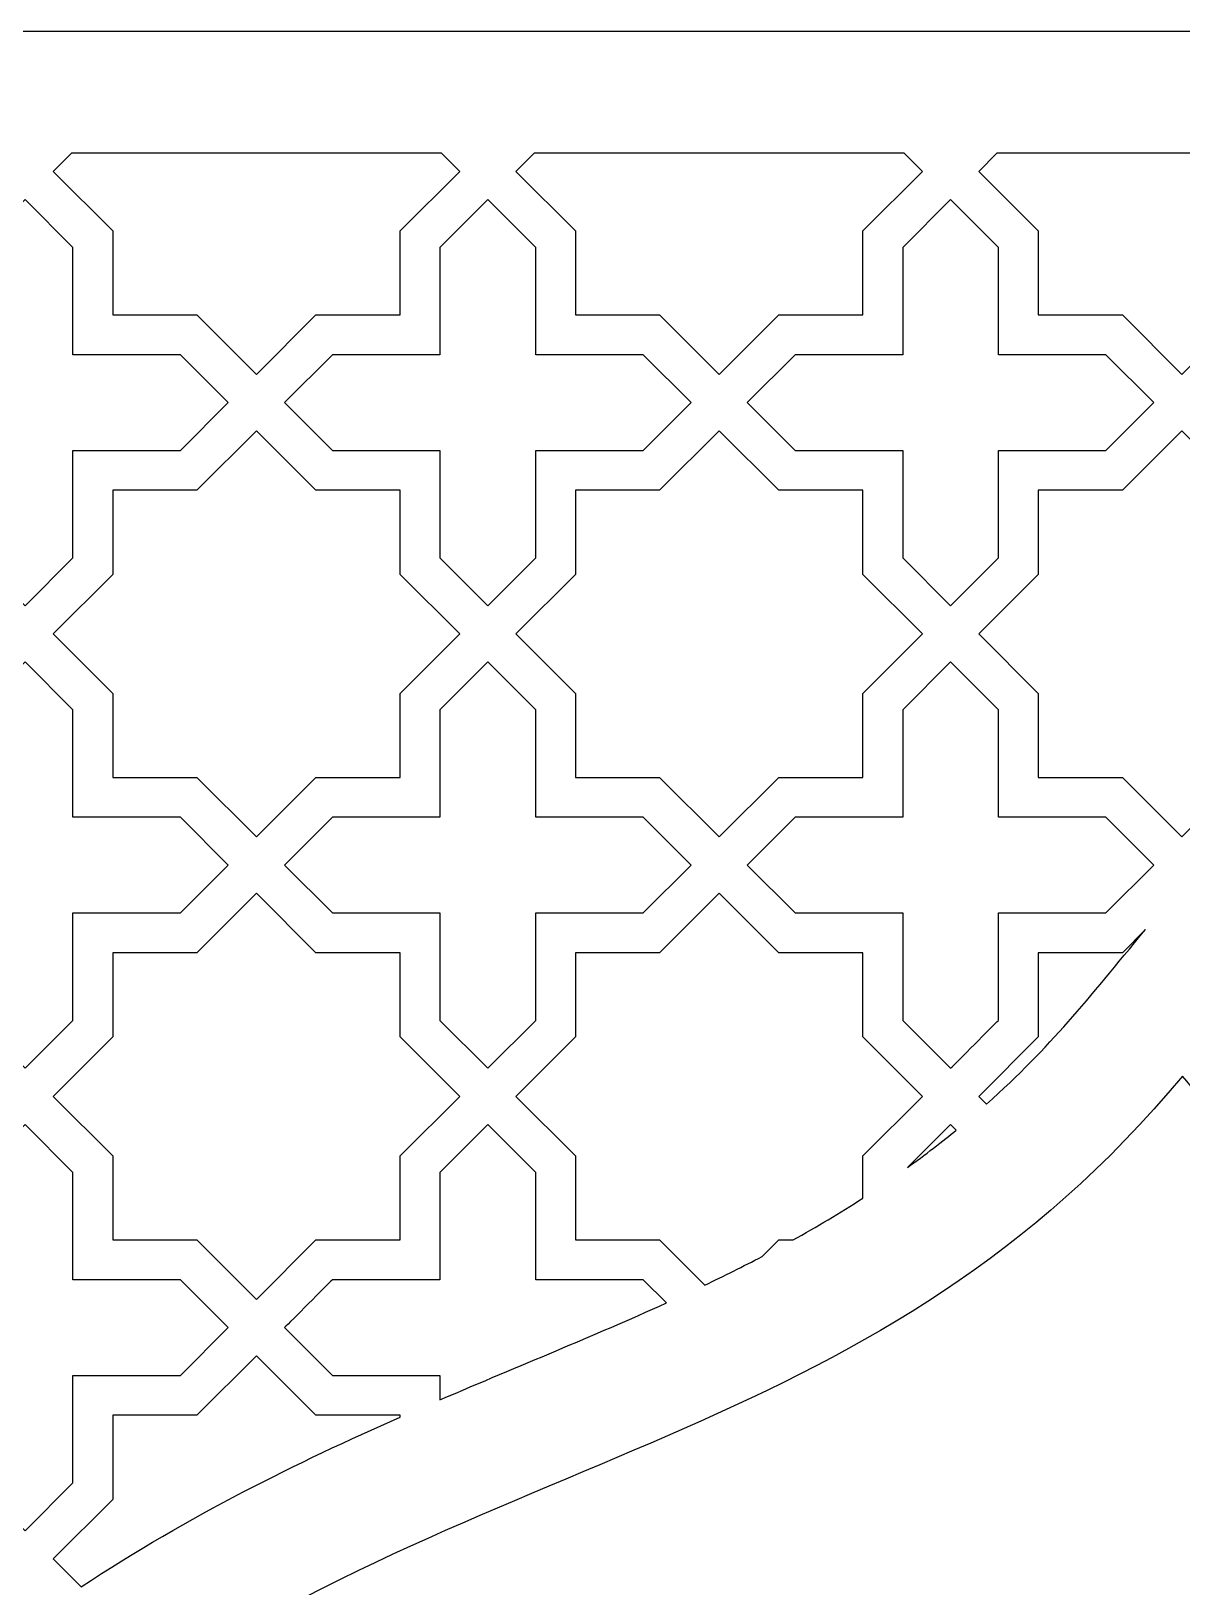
# Model space of a CAD drawing. Header units: millimetres. Extents: x -71 to 72, y -100 to 100.
# Drawn here: x -37 to 0.1, y 49.9 to 100.2 of the extents above; entities that cross this region are included whole.
import ezdxf

# ---------------------------------------------------------------- set-up
doc = ezdxf.new("R2010")
doc.units = ezdxf.units.MM
doc.header["$MEASUREMENT"] = 0
doc.layers.add('layer 1', color=7, linetype='Continuous')

msp = doc.modelspace()

# ---------------------------------------------------------------- linework, layer by layer
at = {"layer": 'layer 1', "color": 250}
for points, knots in [([(-71.2611, 100.1639), (-71.2611, 78.5156), (-71.2611, -66.9127), (-71.2611, -99.8361), (-71.2611, -99.8361), (-68.6245, -99.8361), (-50.7759, -99.8361), (-47.8685, -99.8361), (-47.8685, -99.8361), (-47.8685, 31.6089), (-48.193, 22.2317), (-47.2222, 26.9088), (-47.2222, 26.9088), (-47.2222, 26.9088), (-47.2222, 26.9088), (-47.2222, 26.9088), (-47.2222, 26.9088), (-46.9427, 28.2565), (-46.5496, 29.6513), (-46.1272, 30.8476), (-46.1272, 30.8476), (-46.1272, 30.8476), (-46.1273, 30.8476), (-46.1273, 30.8476), (-46.1273, 30.8476), (-44.639, 35.0647), (-42.3105, 38.7664), (-39.261, 41.8388), (-39.261, 41.8388), (-39.261, 41.8388), (-39.2611, 41.8388), (-39.2611, 41.8388), (-39.2611, 41.8388), (-37.6379, 43.4739), (-35.7635, 44.9189), (-33.8681, 46.2128), (-33.8681, 46.2128), (-33.8681, 46.2128), (-33.8681, 46.2128), (-33.8681, 46.2128), (-33.8681, 46.2128), (-21.5949, 54.5959), (-9.592, 54.6717), (0.1676, 66.4337), (0.1676, 66.4337), (1.6574, 64.6384), (3.2001, 63.1225), (4.7854, 61.801), (4.7854, 61.801), (4.7854, 61.801), (4.7854, 61.801), (4.7854, 61.801), (4.7854, 61.801), (9.9113, 57.5289), (15.3444, 55.4221), (21.4634, 52.8345), (21.4634, 52.8345), (21.4634, 52.8345), (21.4634, 52.8345), (21.4634, 52.8345), (21.4634, 52.8345), (26.3155, 50.7831), (30.1837, 48.9582), (34.2029, 46.2128), (34.2029, 46.2128), (34.2029, 46.2128), (34.2029, 46.2128), (34.2029, 46.2128), (34.2029, 46.2128), (34.7776, 45.8202), (35.3529, 45.4149), (35.9287, 44.9834), (35.9287, 44.9834), (35.9287, 44.9834), (35.9287, 44.9838), (35.9287, 44.9838), (35.9287, 44.9838), (37.4174, 43.8686), (38.717, 42.7242), (39.5961, 41.8388), (39.5961, 41.8388), (39.5961, 41.8388), (39.5958, 41.8388), (39.5958, 41.8388), (39.5958, 41.8388), (43.6492, 37.755), (46.3783, 32.5921), (47.5573, 26.9088), (47.5573, 26.9088), (47.5573, 26.9088), (47.5569, 26.9088), (47.5569, 26.9088), (47.5569, 26.9088), (48.4293, 22.7055), (48.2032, 32.2608), (48.2032, -99.8361), (48.2032, -99.8361), (61.7541, -99.8361), (57.9819, -99.8361), (71.5959, -99.8361), (71.5959, -99.8361), (71.5959, -92.9121), (71.5959, 92.2475), (71.5959, 100.1639), (71.5959, 100.1639), (65.1941, 100.1639), (-65.1562, 100.1639), (-71.2611, 100.1639)], [0, 0, 0, 0, 0.0357143, 0.0357143, 0.0357143, 0.0357143, 0.0714286, 0.0714286, 0.0714286, 0.0714286, 0.1071429, 0.1071429, 0.1071429, 0.1071429, 0.1428571, 0.1428571, 0.1428571, 0.1428571, 0.1785714, 0.1785714, 0.1785714, 0.1785714, 0.2142857, 0.2142857, 0.2142857, 0.2142857, 0.25, 0.25, 0.25, 0.25, 0.2857143, 0.2857143, 0.2857143, 0.2857143, 0.3214286, 0.3214286, 0.3214286, 0.3214286, 0.3571429, 0.3571429, 0.3571429, 0.3571429, 0.3928571, 0.3928571, 0.3928571, 0.3928571, 0.4285714, 0.4285714, 0.4285714, 0.4285714, 0.4642857, 0.4642857, 0.4642857, 0.4642857, 0.5, 0.5, 0.5, 0.5, 0.5357143, 0.5357143, 0.5357143, 0.5357143, 0.5714286, 0.5714286, 0.5714286, 0.5714286, 0.6071429, 0.6071429, 0.6071429, 0.6071429, 0.6428571, 0.6428571, 0.6428571, 0.6428571, 0.6785714, 0.6785714, 0.6785714, 0.6785714, 0.7142857, 0.7142857, 0.7142857, 0.7142857, 0.75, 0.75, 0.75, 0.75, 0.7857143, 0.7857143, 0.7857143, 0.7857143, 0.8214286, 0.8214286, 0.8214286, 0.8214286, 0.8571429, 0.8571429, 0.8571429, 0.8571429, 0.8928571, 0.8928571, 0.8928571, 0.8928571, 0.9285714, 0.9285714, 0.9285714, 0.9285714, 1, 1, 1, 1]), ([(-23.7433, 96.2261), (-23.7433, 96.2261), (-23.1531, 95.636), (-23.1531, 95.636), (-23.1531, 95.636), (-23.1531, 95.636), (-25.074, 93.7151), (-25.074, 93.7151), (-25.074, 93.7151), (-25.074, 93.7151), (-25.074, 91.0022), (-25.074, 91.0022), (-25.074, 91.0022), (-25.074, 91.0022), (-27.7915, 91.0022), (-27.7915, 91.0022), (-27.7915, 91.0022), (-27.7915, 91.0022), (-29.712, 89.0813), (-29.712, 89.0813), (-29.712, 89.0813), (-29.712, 89.0813), (-31.6329, 91.0022), (-31.6329, 91.0022), (-31.6329, 91.0022), (-31.6329, 91.0022), (-34.3461, 91.0022), (-34.3461, 91.0022), (-34.3461, 91.0022), (-34.3461, 91.0022), (-34.3461, 93.7151), (-34.3461, 93.7151), (-34.3461, 93.7151), (-34.3461, 93.7151), (-36.2666, 95.636), (-36.2666, 95.636), (-36.2666, 95.636), (-36.2666, 95.636), (-35.6768, 96.2261), (-35.6768, 96.2261), (-35.6768, 96.2261), (-35.6768, 96.2261), (-23.7433, 96.2261), (-23.7433, 96.2261)], [0, 0, 0, 0, 0.0833333, 0.0833333, 0.0833333, 0.0833333, 0.1666667, 0.1666667, 0.1666667, 0.1666667, 0.25, 0.25, 0.25, 0.25, 0.3333333, 0.3333333, 0.3333333, 0.3333333, 0.4166667, 0.4166667, 0.4166667, 0.4166667, 0.5, 0.5, 0.5, 0.5, 0.5833333, 0.5833333, 0.5833333, 0.5833333, 0.6666667, 0.6666667, 0.6666667, 0.6666667, 0.75, 0.75, 0.75, 0.75, 0.8333333, 0.8333333, 0.8333333, 0.8333333, 1, 1, 1, 1]), ([(-8.8138, 96.2261), (-8.8138, 96.2261), (-8.2236, 95.636), (-8.2236, 95.636), (-8.2236, 95.636), (-8.2236, 95.636), (-10.1441, 93.7151), (-10.1441, 93.7151), (-10.1441, 93.7151), (-10.1441, 93.7151), (-10.1441, 91.0022), (-10.1441, 91.0022), (-10.1441, 91.0022), (-10.1441, 91.0022), (-12.8616, 91.0022), (-12.8616, 91.0022), (-12.8616, 91.0022), (-12.8616, 91.0022), (-14.7824, 89.0813), (-14.7824, 89.0813), (-14.7824, 89.0813), (-14.7824, 89.0813), (-16.7033, 91.0022), (-16.7033, 91.0022), (-16.7033, 91.0022), (-16.7033, 91.0022), (-19.4162, 91.0022), (-19.4162, 91.0022), (-19.4162, 91.0022), (-19.4162, 91.0022), (-19.4162, 93.7151), (-19.4162, 93.7151), (-19.4162, 93.7151), (-19.4162, 93.7151), (-21.337, 95.636), (-21.337, 95.636), (-21.337, 95.636), (-21.337, 95.636), (-20.7468, 96.2261), (-20.7468, 96.2261), (-20.7468, 96.2261), (-20.7468, 96.2261), (-8.8138, 96.2261), (-8.8138, 96.2261)], [0, 0, 0, 0, 0.0833333, 0.0833333, 0.0833333, 0.0833333, 0.1666667, 0.1666667, 0.1666667, 0.1666667, 0.25, 0.25, 0.25, 0.25, 0.3333333, 0.3333333, 0.3333333, 0.3333333, 0.4166667, 0.4166667, 0.4166667, 0.4166667, 0.5, 0.5, 0.5, 0.5, 0.5833333, 0.5833333, 0.5833333, 0.5833333, 0.6666667, 0.6666667, 0.6666667, 0.6666667, 0.75, 0.75, 0.75, 0.75, 0.8333333, 0.8333333, 0.8333333, 0.8333333, 1, 1, 1, 1]), ([(6.1161, 96.2261), (6.1161, 96.2261), (6.706, 95.636), (6.706, 95.636), (6.706, 95.636), (6.706, 95.636), (4.7854, 93.7151), (4.7854, 93.7151), (4.7854, 93.7151), (4.7854, 93.7151), (4.7854, 91.0022), (4.7854, 91.0022), (4.7854, 91.0022), (4.7854, 91.0022), (2.068, 91.0022), (2.068, 91.0022), (2.068, 91.0022), (2.068, 91.0022), (0.1475, 89.0813), (0.1475, 89.0813), (0.1475, 89.0813), (0.1475, 89.0813), (-1.7734, 91.0022), (-1.7734, 91.0022), (-1.7734, 91.0022), (-1.7734, 91.0022), (-4.4866, 91.0022), (-4.4866, 91.0022), (-4.4866, 91.0022), (-4.4866, 91.0022), (-4.4866, 93.7151), (-4.4866, 93.7151), (-4.4866, 93.7151), (-4.4866, 93.7151), (-6.4071, 95.636), (-6.4071, 95.636), (-6.4071, 95.636), (-6.4071, 95.636), (-5.8173, 96.2261), (-5.8173, 96.2261), (-5.8173, 96.2261), (-5.8173, 96.2261), (6.1161, 96.2261), (6.1161, 96.2261)], [0, 0, 0, 0, 0.0833333, 0.0833333, 0.0833333, 0.0833333, 0.1666667, 0.1666667, 0.1666667, 0.1666667, 0.25, 0.25, 0.25, 0.25, 0.3333333, 0.3333333, 0.3333333, 0.3333333, 0.4166667, 0.4166667, 0.4166667, 0.4166667, 0.5, 0.5, 0.5, 0.5, 0.5833333, 0.5833333, 0.5833333, 0.5833333, 0.6666667, 0.6666667, 0.6666667, 0.6666667, 0.75, 0.75, 0.75, 0.75, 0.8333333, 0.8333333, 0.8333333, 0.8333333, 1, 1, 1, 1]), ([(-37.1749, 94.729), (-37.1749, 94.729), (-35.6298, 93.1838), (-35.6298, 93.1838), (-35.6298, 93.1838), (-35.6298, 93.1838), (-35.6298, 89.7185), (-35.6298, 89.7185), (-35.6298, 89.7185), (-35.6298, 89.7185), (-32.1645, 89.7185), (-32.1645, 89.7185), (-32.1645, 89.7185), (-32.1645, 89.7185), (-30.6193, 88.1733), (-30.6193, 88.1733), (-30.6193, 88.1733), (-30.6193, 88.1733), (-32.1645, 86.6281), (-32.1645, 86.6281), (-32.1645, 86.6281), (-32.1645, 86.6281), (-35.6298, 86.6281), (-35.6298, 86.6281), (-35.6298, 86.6281), (-35.6298, 86.6281), (-35.6298, 83.1586), (-35.6298, 83.1586), (-35.6298, 83.1586), (-35.6298, 83.1586), (-37.1749, 81.6134), (-37.1749, 81.6134), (-37.1749, 81.6134), (-37.1749, 81.6134), (-38.7201, 83.1586), (-38.7201, 83.1586), (-38.7201, 83.1586), (-38.7201, 83.1586), (-38.7201, 86.6281), (-38.7201, 86.6281), (-38.7201, 86.6281), (-38.7201, 86.6281), (-42.1897, 86.6281), (-42.1897, 86.6281), (-42.1897, 86.6281), (-42.1897, 86.6281), (-43.7349, 88.1733), (-43.7349, 88.1733), (-43.7349, 88.1733), (-43.7349, 88.1733), (-43.7348, 88.1733), (-43.7348, 88.1733), (-43.7348, 88.1733), (-43.7348, 88.1733), (-42.1897, 89.7185), (-42.1897, 89.7185), (-42.1897, 89.7185), (-42.1897, 89.7185), (-38.7201, 89.7185), (-38.7201, 89.7185), (-38.7201, 89.7185), (-38.7201, 89.7185), (-38.7201, 93.1838), (-38.7201, 93.1838), (-38.7201, 93.1838), (-38.7201, 93.1838), (-37.1749, 94.729), (-37.1749, 94.729)], [0, 0, 0, 0, 0.0555556, 0.0555556, 0.0555556, 0.0555556, 0.1111111, 0.1111111, 0.1111111, 0.1111111, 0.1666667, 0.1666667, 0.1666667, 0.1666667, 0.2222222, 0.2222222, 0.2222222, 0.2222222, 0.2777778, 0.2777778, 0.2777778, 0.2777778, 0.3333333, 0.3333333, 0.3333333, 0.3333333, 0.3888889, 0.3888889, 0.3888889, 0.3888889, 0.4444444, 0.4444444, 0.4444444, 0.4444444, 0.5, 0.5, 0.5, 0.5, 0.5555556, 0.5555556, 0.5555556, 0.5555556, 0.6111111, 0.6111111, 0.6111111, 0.6111111, 0.6666667, 0.6666667, 0.6666667, 0.6666667, 0.7222222, 0.7222222, 0.7222222, 0.7222222, 0.7777778, 0.7777778, 0.7777778, 0.7777778, 0.8333333, 0.8333333, 0.8333333, 0.8333333, 0.8888889, 0.8888889, 0.8888889, 0.8888889, 1, 1, 1, 1]), ([(-22.2451, 94.729), (-22.2451, 94.729), (-20.6999, 93.1838), (-20.6999, 93.1838), (-20.6999, 93.1838), (-20.6999, 93.1838), (-20.6999, 89.7185), (-20.6999, 89.7185), (-20.6999, 89.7185), (-20.6999, 89.7185), (-17.2346, 89.7185), (-17.2346, 89.7185), (-17.2346, 89.7185), (-17.2346, 89.7185), (-15.6894, 88.1733), (-15.6894, 88.1733), (-15.6894, 88.1733), (-15.6894, 88.1733), (-15.6894, 88.1733), (-15.6894, 88.1733), (-15.6894, 88.1733), (-15.6894, 88.1733), (-17.2346, 86.6281), (-17.2346, 86.6281), (-17.2346, 86.6281), (-17.2346, 86.6281), (-20.6999, 86.6281), (-20.6999, 86.6281), (-20.6999, 86.6281), (-20.6999, 86.6281), (-20.6999, 83.1586), (-20.6999, 83.1586), (-20.6999, 83.1586), (-20.6999, 83.1586), (-22.2451, 81.6134), (-22.2451, 81.6134), (-22.2451, 81.6134), (-22.2451, 81.6134), (-23.7903, 83.1586), (-23.7903, 83.1586), (-23.7903, 83.1586), (-23.7903, 83.1586), (-23.7903, 86.6281), (-23.7903, 86.6281), (-23.7903, 86.6281), (-23.7903, 86.6281), (-27.2598, 86.6281), (-27.2598, 86.6281), (-27.2598, 86.6281), (-27.2598, 86.6281), (-28.805, 88.1733), (-28.805, 88.1733), (-28.805, 88.1733), (-28.805, 88.1733), (-28.805, 88.1733), (-28.805, 88.1733), (-28.805, 88.1733), (-28.805, 88.1733), (-27.2598, 89.7185), (-27.2598, 89.7185), (-27.2598, 89.7185), (-27.2598, 89.7185), (-23.7903, 89.7185), (-23.7903, 89.7185), (-23.7903, 89.7185), (-23.7903, 89.7185), (-23.7903, 93.1838), (-23.7903, 93.1838), (-23.7903, 93.1838), (-23.7903, 93.1838), (-22.2451, 94.729), (-22.2451, 94.729)], [0, 0, 0, 0, 0.0526316, 0.0526316, 0.0526316, 0.0526316, 0.1052632, 0.1052632, 0.1052632, 0.1052632, 0.1578947, 0.1578947, 0.1578947, 0.1578947, 0.2105263, 0.2105263, 0.2105263, 0.2105263, 0.2631579, 0.2631579, 0.2631579, 0.2631579, 0.3157895, 0.3157895, 0.3157895, 0.3157895, 0.3684211, 0.3684211, 0.3684211, 0.3684211, 0.4210526, 0.4210526, 0.4210526, 0.4210526, 0.4736842, 0.4736842, 0.4736842, 0.4736842, 0.5263158, 0.5263158, 0.5263158, 0.5263158, 0.5789474, 0.5789474, 0.5789474, 0.5789474, 0.6315789, 0.6315789, 0.6315789, 0.6315789, 0.6842105, 0.6842105, 0.6842105, 0.6842105, 0.7368421, 0.7368421, 0.7368421, 0.7368421, 0.7894737, 0.7894737, 0.7894737, 0.7894737, 0.8421053, 0.8421053, 0.8421053, 0.8421053, 0.8947368, 0.8947368, 0.8947368, 0.8947368, 1, 1, 1, 1]), ([(-7.3155, 94.729), (-7.3155, 94.729), (-7.3152, 94.729), (-7.3152, 94.729), (-7.3152, 94.729), (-7.3152, 94.729), (-5.7704, 93.1838), (-5.7704, 93.1838), (-5.7704, 93.1838), (-5.7704, 93.1838), (-5.7704, 89.7185), (-5.7704, 89.7185), (-5.7704, 89.7185), (-5.7704, 89.7185), (-2.305, 89.7185), (-2.305, 89.7185), (-2.305, 89.7185), (-2.305, 89.7185), (-0.7599, 88.1733), (-0.7599, 88.1733), (-0.7599, 88.1733), (-0.7599, 88.1733), (-0.7595, 88.1733), (-0.7595, 88.1733), (-0.7595, 88.1733), (-0.7595, 88.1733), (-2.305, 86.6281), (-2.305, 86.6281), (-2.305, 86.6281), (-2.305, 86.6281), (-5.7704, 86.6281), (-5.7704, 86.6281), (-5.7704, 86.6281), (-5.7704, 86.6281), (-5.7704, 83.1586), (-5.7704, 83.1586), (-5.7704, 83.1586), (-5.7704, 83.1586), (-7.3152, 81.6134), (-7.3152, 81.6134), (-7.3152, 81.6134), (-7.3152, 81.6134), (-7.3155, 81.6134), (-7.3155, 81.6134), (-7.3155, 81.6134), (-7.3155, 81.6134), (-8.8607, 83.1586), (-8.8607, 83.1586), (-8.8607, 83.1586), (-8.8607, 83.1586), (-8.8607, 86.6281), (-8.8607, 86.6281), (-8.8607, 86.6281), (-8.8607, 86.6281), (-12.3303, 86.6281), (-12.3303, 86.6281), (-12.3303, 86.6281), (-12.3303, 86.6281), (-13.8754, 88.1733), (-13.8754, 88.1733), (-13.8754, 88.1733), (-13.8754, 88.1733), (-12.3303, 89.7185), (-12.3303, 89.7185), (-12.3303, 89.7185), (-12.3303, 89.7185), (-8.8607, 89.7185), (-8.8607, 89.7185), (-8.8607, 89.7185), (-8.8607, 89.7185), (-8.8607, 93.1838), (-8.8607, 93.1838), (-8.8607, 93.1838), (-8.8607, 93.1838), (-7.3155, 94.729), (-7.3155, 94.729)], [0, 0, 0, 0, 0.05, 0.05, 0.05, 0.05, 0.1, 0.1, 0.1, 0.1, 0.15, 0.15, 0.15, 0.15, 0.2, 0.2, 0.2, 0.2, 0.25, 0.25, 0.25, 0.25, 0.3, 0.3, 0.3, 0.3, 0.35, 0.35, 0.35, 0.35, 0.4, 0.4, 0.4, 0.4, 0.45, 0.45, 0.45, 0.45, 0.5, 0.5, 0.5, 0.5, 0.55, 0.55, 0.55, 0.55, 0.6, 0.6, 0.6, 0.6, 0.65, 0.65, 0.65, 0.65, 0.7, 0.7, 0.7, 0.7, 0.75, 0.75, 0.75, 0.75, 0.8, 0.8, 0.8, 0.8, 0.85, 0.85, 0.85, 0.85, 0.9, 0.9, 0.9, 0.9, 1, 1, 1, 1]), ([(-29.712, 74.1518), (-29.712, 74.1518), (-31.6329, 76.0723), (-31.6329, 76.0723), (-31.6329, 76.0723), (-31.6329, 76.0723), (-34.3461, 76.0723), (-34.3461, 76.0723), (-34.3461, 76.0723), (-34.3461, 76.0723), (-34.3461, 78.7855), (-34.3461, 78.7855), (-34.3461, 78.7855), (-34.3461, 78.7855), (-36.2666, 80.706), (-36.2666, 80.706), (-36.2666, 80.706), (-36.2666, 80.706), (-34.3461, 82.6269), (-34.3461, 82.6269), (-34.3461, 82.6269), (-34.3461, 82.6269), (-34.3461, 85.3444), (-34.3461, 85.3444), (-34.3461, 85.3444), (-34.3461, 85.3444), (-31.6329, 85.3444), (-31.6329, 85.3444), (-31.6329, 85.3444), (-31.6329, 85.3444), (-29.712, 87.2649), (-29.712, 87.2649), (-29.712, 87.2649), (-29.712, 87.2649), (-27.7915, 85.3444), (-27.7915, 85.3444), (-27.7915, 85.3444), (-27.7915, 85.3444), (-25.074, 85.3444), (-25.074, 85.3444), (-25.074, 85.3444), (-25.074, 85.3444), (-25.074, 82.6269), (-25.074, 82.6269), (-25.074, 82.6269), (-25.074, 82.6269), (-23.1531, 80.706), (-23.1531, 80.706), (-23.1531, 80.706), (-23.1531, 80.706), (-25.074, 78.7855), (-25.074, 78.7855), (-25.074, 78.7855), (-25.074, 78.7855), (-25.074, 76.0723), (-25.074, 76.0723), (-25.074, 76.0723), (-25.074, 76.0723), (-27.7915, 76.0723), (-27.7915, 76.0723), (-27.7915, 76.0723), (-27.7915, 76.0723), (-29.712, 74.1518), (-29.712, 74.1518)], [0, 0, 0, 0, 0.0588235, 0.0588235, 0.0588235, 0.0588235, 0.1176471, 0.1176471, 0.1176471, 0.1176471, 0.1764706, 0.1764706, 0.1764706, 0.1764706, 0.2352941, 0.2352941, 0.2352941, 0.2352941, 0.2941176, 0.2941176, 0.2941176, 0.2941176, 0.3529412, 0.3529412, 0.3529412, 0.3529412, 0.4117647, 0.4117647, 0.4117647, 0.4117647, 0.4705882, 0.4705882, 0.4705882, 0.4705882, 0.5294118, 0.5294118, 0.5294118, 0.5294118, 0.5882353, 0.5882353, 0.5882353, 0.5882353, 0.6470588, 0.6470588, 0.6470588, 0.6470588, 0.7058824, 0.7058824, 0.7058824, 0.7058824, 0.7647059, 0.7647059, 0.7647059, 0.7647059, 0.8235294, 0.8235294, 0.8235294, 0.8235294, 0.8823529, 0.8823529, 0.8823529, 0.8823529, 1, 1, 1, 1]), ([(-14.7824, 74.1518), (-14.7824, 74.1518), (-16.7033, 76.0723), (-16.7033, 76.0723), (-16.7033, 76.0723), (-16.7033, 76.0723), (-19.4162, 76.0723), (-19.4162, 76.0723), (-19.4162, 76.0723), (-19.4162, 76.0723), (-19.4162, 78.7855), (-19.4162, 78.7855), (-19.4162, 78.7855), (-19.4162, 78.7855), (-21.337, 80.706), (-21.337, 80.706), (-21.337, 80.706), (-21.337, 80.706), (-19.4162, 82.6269), (-19.4162, 82.6269), (-19.4162, 82.6269), (-19.4162, 82.6269), (-19.4162, 85.3444), (-19.4162, 85.3444), (-19.4162, 85.3444), (-19.4162, 85.3444), (-16.7033, 85.3444), (-16.7033, 85.3444), (-16.7033, 85.3444), (-16.7033, 85.3444), (-14.7824, 87.2649), (-14.7824, 87.2649), (-14.7824, 87.2649), (-14.7824, 87.2649), (-12.8616, 85.3444), (-12.8616, 85.3444), (-12.8616, 85.3444), (-12.8616, 85.3444), (-10.1441, 85.3444), (-10.1441, 85.3444), (-10.1441, 85.3444), (-10.1441, 85.3444), (-10.1441, 82.6269), (-10.1441, 82.6269), (-10.1441, 82.6269), (-10.1441, 82.6269), (-8.2236, 80.706), (-8.2236, 80.706), (-8.2236, 80.706), (-8.2236, 80.706), (-10.1441, 78.7855), (-10.1441, 78.7855), (-10.1441, 78.7855), (-10.1441, 78.7855), (-10.1441, 76.0723), (-10.1441, 76.0723), (-10.1441, 76.0723), (-10.1441, 76.0723), (-12.8616, 76.0723), (-12.8616, 76.0723), (-12.8616, 76.0723), (-12.8616, 76.0723), (-14.7824, 74.1518), (-14.7824, 74.1518)], [0, 0, 0, 0, 0.0588235, 0.0588235, 0.0588235, 0.0588235, 0.1176471, 0.1176471, 0.1176471, 0.1176471, 0.1764706, 0.1764706, 0.1764706, 0.1764706, 0.2352941, 0.2352941, 0.2352941, 0.2352941, 0.2941176, 0.2941176, 0.2941176, 0.2941176, 0.3529412, 0.3529412, 0.3529412, 0.3529412, 0.4117647, 0.4117647, 0.4117647, 0.4117647, 0.4705882, 0.4705882, 0.4705882, 0.4705882, 0.5294118, 0.5294118, 0.5294118, 0.5294118, 0.5882353, 0.5882353, 0.5882353, 0.5882353, 0.6470588, 0.6470588, 0.6470588, 0.6470588, 0.7058824, 0.7058824, 0.7058824, 0.7058824, 0.7647059, 0.7647059, 0.7647059, 0.7647059, 0.8235294, 0.8235294, 0.8235294, 0.8235294, 0.8823529, 0.8823529, 0.8823529, 0.8823529, 1, 1, 1, 1]), ([(-1.7734, 76.0723), (-1.7734, 76.0723), (-4.4866, 76.0723), (-4.4866, 76.0723), (-4.4866, 76.0723), (-4.4866, 76.0723), (-4.4866, 78.7855), (-4.4866, 78.7855), (-4.4866, 78.7855), (-4.4866, 78.7855), (-6.4071, 80.706), (-6.4071, 80.706), (-6.4071, 80.706), (-6.4071, 80.706), (-4.4866, 82.6269), (-4.4866, 82.6269), (-4.4866, 82.6269), (-4.4866, 82.6269), (-4.4866, 85.3444), (-4.4866, 85.3444), (-4.4866, 85.3444), (-4.4866, 85.3444), (-1.7734, 85.3444), (-1.7734, 85.3444), (-1.7734, 85.3444), (-1.7734, 85.3444), (0.1475, 87.2649), (0.1475, 87.2649), (0.1475, 87.2649), (0.1475, 87.2649), (2.068, 85.3444), (2.068, 85.3444), (2.068, 85.3444), (2.068, 85.3444), (4.7854, 85.3444), (4.7854, 85.3444), (4.7854, 85.3444), (4.7854, 85.3444), (4.7854, 82.6269), (4.7854, 82.6269), (4.7854, 82.6269), (4.7854, 82.6269), (6.706, 80.706), (6.706, 80.706), (6.706, 80.706), (6.706, 80.706), (4.7854, 78.7855), (4.7854, 78.7855), (4.7854, 78.7855), (4.7854, 78.7855), (4.7854, 76.0723), (4.7854, 76.0723), (4.7854, 76.0723), (4.7854, 76.0723), (2.068, 76.0723), (2.068, 76.0723), (2.068, 76.0723), (2.068, 76.0723), (0.1475, 74.1518), (0.1475, 74.1518), (0.1475, 74.1518), (0.1475, 74.1518), (-1.7734, 76.0723), (-1.7734, 76.0723)], [0, 0, 0, 0, 0.0588235, 0.0588235, 0.0588235, 0.0588235, 0.1176471, 0.1176471, 0.1176471, 0.1176471, 0.1764706, 0.1764706, 0.1764706, 0.1764706, 0.2352941, 0.2352941, 0.2352941, 0.2352941, 0.2941176, 0.2941176, 0.2941176, 0.2941176, 0.3529412, 0.3529412, 0.3529412, 0.3529412, 0.4117647, 0.4117647, 0.4117647, 0.4117647, 0.4705882, 0.4705882, 0.4705882, 0.4705882, 0.5294118, 0.5294118, 0.5294118, 0.5294118, 0.5882353, 0.5882353, 0.5882353, 0.5882353, 0.6470588, 0.6470588, 0.6470588, 0.6470588, 0.7058824, 0.7058824, 0.7058824, 0.7058824, 0.7647059, 0.7647059, 0.7647059, 0.7647059, 0.8235294, 0.8235294, 0.8235294, 0.8235294, 0.8823529, 0.8823529, 0.8823529, 0.8823529, 1, 1, 1, 1]), ([(-37.1749, 66.6835), (-37.1749, 66.6835), (-38.7201, 68.2286), (-38.7201, 68.2286), (-38.7201, 68.2286), (-38.7201, 68.2286), (-38.7201, 71.6982), (-38.7201, 71.6982), (-38.7201, 71.6982), (-38.7201, 71.6982), (-42.1897, 71.6982), (-42.1897, 71.6982), (-42.1897, 71.6982), (-42.1897, 71.6982), (-43.7349, 73.2434), (-43.7349, 73.2434), (-43.7349, 73.2434), (-43.7349, 73.2434), (-43.7348, 73.2434), (-43.7348, 73.2434), (-43.7348, 73.2434), (-43.7348, 73.2434), (-42.1897, 74.7885), (-42.1897, 74.7885), (-42.1897, 74.7885), (-42.1897, 74.7885), (-38.7201, 74.7885), (-38.7201, 74.7885), (-38.7201, 74.7885), (-38.7201, 74.7885), (-38.7201, 78.2539), (-38.7201, 78.2539), (-38.7201, 78.2539), (-38.7201, 78.2539), (-37.1749, 79.7991), (-37.1749, 79.7991), (-37.1749, 79.7991), (-37.1749, 79.7991), (-35.6298, 78.2539), (-35.6298, 78.2539), (-35.6298, 78.2539), (-35.6298, 78.2539), (-35.6298, 74.7885), (-35.6298, 74.7885), (-35.6298, 74.7885), (-35.6298, 74.7885), (-32.1645, 74.7885), (-32.1645, 74.7885), (-32.1645, 74.7885), (-32.1645, 74.7885), (-30.6193, 73.2434), (-30.6193, 73.2434), (-30.6193, 73.2434), (-30.6193, 73.2434), (-32.1645, 71.6982), (-32.1645, 71.6982), (-32.1645, 71.6982), (-32.1645, 71.6982), (-35.6298, 71.6982), (-35.6298, 71.6982), (-35.6298, 71.6982), (-35.6298, 71.6982), (-35.6298, 68.2286), (-35.6298, 68.2286), (-35.6298, 68.2286), (-35.6298, 68.2286), (-37.1749, 66.6835), (-37.1749, 66.6835)], [0, 0, 0, 0, 0.0555556, 0.0555556, 0.0555556, 0.0555556, 0.1111111, 0.1111111, 0.1111111, 0.1111111, 0.1666667, 0.1666667, 0.1666667, 0.1666667, 0.2222222, 0.2222222, 0.2222222, 0.2222222, 0.2777778, 0.2777778, 0.2777778, 0.2777778, 0.3333333, 0.3333333, 0.3333333, 0.3333333, 0.3888889, 0.3888889, 0.3888889, 0.3888889, 0.4444444, 0.4444444, 0.4444444, 0.4444444, 0.5, 0.5, 0.5, 0.5, 0.5555556, 0.5555556, 0.5555556, 0.5555556, 0.6111111, 0.6111111, 0.6111111, 0.6111111, 0.6666667, 0.6666667, 0.6666667, 0.6666667, 0.7222222, 0.7222222, 0.7222222, 0.7222222, 0.7777778, 0.7777778, 0.7777778, 0.7777778, 0.8333333, 0.8333333, 0.8333333, 0.8333333, 0.8888889, 0.8888889, 0.8888889, 0.8888889, 1, 1, 1, 1]), ([(-22.2451, 66.6835), (-22.2451, 66.6835), (-23.7903, 68.2286), (-23.7903, 68.2286), (-23.7903, 68.2286), (-23.7903, 68.2286), (-23.7903, 71.6982), (-23.7903, 71.6982), (-23.7903, 71.6982), (-23.7903, 71.6982), (-27.2598, 71.6982), (-27.2598, 71.6982), (-27.2598, 71.6982), (-27.2598, 71.6982), (-28.805, 73.2434), (-28.805, 73.2434), (-28.805, 73.2434), (-28.805, 73.2434), (-27.2598, 74.7885), (-27.2598, 74.7885), (-27.2598, 74.7885), (-27.2598, 74.7885), (-23.7903, 74.7885), (-23.7903, 74.7885), (-23.7903, 74.7885), (-23.7903, 74.7885), (-23.7903, 78.2539), (-23.7903, 78.2539), (-23.7903, 78.2539), (-23.7903, 78.2539), (-22.2451, 79.7991), (-22.2451, 79.7991), (-22.2451, 79.7991), (-22.2451, 79.7991), (-20.6999, 78.2539), (-20.6999, 78.2539), (-20.6999, 78.2539), (-20.6999, 78.2539), (-20.6999, 74.7885), (-20.6999, 74.7885), (-20.6999, 74.7885), (-20.6999, 74.7885), (-17.2346, 74.7885), (-17.2346, 74.7885), (-17.2346, 74.7885), (-17.2346, 74.7885), (-15.6894, 73.2434), (-15.6894, 73.2434), (-15.6894, 73.2434), (-15.6894, 73.2434), (-17.2346, 71.6982), (-17.2346, 71.6982), (-17.2346, 71.6982), (-17.2346, 71.6982), (-20.6999, 71.6982), (-20.6999, 71.6982), (-20.6999, 71.6982), (-20.6999, 71.6982), (-20.6999, 68.2286), (-20.6999, 68.2286), (-20.6999, 68.2286), (-20.6999, 68.2286), (-22.2451, 66.6835), (-22.2451, 66.6835)], [0, 0, 0, 0, 0.0588235, 0.0588235, 0.0588235, 0.0588235, 0.1176471, 0.1176471, 0.1176471, 0.1176471, 0.1764706, 0.1764706, 0.1764706, 0.1764706, 0.2352941, 0.2352941, 0.2352941, 0.2352941, 0.2941176, 0.2941176, 0.2941176, 0.2941176, 0.3529412, 0.3529412, 0.3529412, 0.3529412, 0.4117647, 0.4117647, 0.4117647, 0.4117647, 0.4705882, 0.4705882, 0.4705882, 0.4705882, 0.5294118, 0.5294118, 0.5294118, 0.5294118, 0.5882353, 0.5882353, 0.5882353, 0.5882353, 0.6470588, 0.6470588, 0.6470588, 0.6470588, 0.7058824, 0.7058824, 0.7058824, 0.7058824, 0.7647059, 0.7647059, 0.7647059, 0.7647059, 0.8235294, 0.8235294, 0.8235294, 0.8235294, 0.8823529, 0.8823529, 0.8823529, 0.8823529, 1, 1, 1, 1]), ([(-7.3155, 66.6835), (-7.3155, 66.6835), (-8.8607, 68.2286), (-8.8607, 68.2286), (-8.8607, 68.2286), (-8.8607, 68.2286), (-8.8607, 71.6982), (-8.8607, 71.6982), (-8.8607, 71.6982), (-8.8607, 71.6982), (-12.3303, 71.6982), (-12.3303, 71.6982), (-12.3303, 71.6982), (-12.3303, 71.6982), (-13.8754, 73.2434), (-13.8754, 73.2434), (-13.8754, 73.2434), (-13.8754, 73.2434), (-12.3303, 74.7885), (-12.3303, 74.7885), (-12.3303, 74.7885), (-12.3303, 74.7885), (-8.8607, 74.7885), (-8.8607, 74.7885), (-8.8607, 74.7885), (-8.8607, 74.7885), (-8.8607, 78.2539), (-8.8607, 78.2539), (-8.8607, 78.2539), (-8.8607, 78.2539), (-7.3155, 79.7991), (-7.3155, 79.7991), (-7.3155, 79.7991), (-7.3155, 79.7991), (-7.3152, 79.7991), (-7.3152, 79.7991), (-7.3152, 79.7991), (-7.3152, 79.7991), (-5.7704, 78.2539), (-5.7704, 78.2539), (-5.7704, 78.2539), (-5.7704, 78.2539), (-5.7704, 74.7885), (-5.7704, 74.7885), (-5.7704, 74.7885), (-5.7704, 74.7885), (-2.305, 74.7885), (-2.305, 74.7885), (-2.305, 74.7885), (-2.305, 74.7885), (-0.7599, 73.2434), (-0.7599, 73.2434), (-0.7599, 73.2434), (-0.7599, 73.2434), (-0.7595, 73.2434), (-0.7595, 73.2434), (-0.7595, 73.2434), (-0.7595, 73.2434), (-2.305, 71.6982), (-2.305, 71.6982), (-2.305, 71.6982), (-2.305, 71.6982), (-5.7704, 71.6982), (-5.7704, 71.6982), (-5.7704, 71.6982), (-5.7704, 71.6982), (-5.7704, 68.2286), (-5.7704, 68.2286), (-5.7704, 68.2286), (-5.9637, 68.035), (-7.1219, 66.8768), (-7.3155, 66.6835)], [0, 0, 0, 0, 0.0526316, 0.0526316, 0.0526316, 0.0526316, 0.1052632, 0.1052632, 0.1052632, 0.1052632, 0.1578947, 0.1578947, 0.1578947, 0.1578947, 0.2105263, 0.2105263, 0.2105263, 0.2105263, 0.2631579, 0.2631579, 0.2631579, 0.2631579, 0.3157895, 0.3157895, 0.3157895, 0.3157895, 0.3684211, 0.3684211, 0.3684211, 0.3684211, 0.4210526, 0.4210526, 0.4210526, 0.4210526, 0.4736842, 0.4736842, 0.4736842, 0.4736842, 0.5263158, 0.5263158, 0.5263158, 0.5263158, 0.5789474, 0.5789474, 0.5789474, 0.5789474, 0.6315789, 0.6315789, 0.6315789, 0.6315789, 0.6842105, 0.6842105, 0.6842105, 0.6842105, 0.7368421, 0.7368421, 0.7368421, 0.7368421, 0.7894737, 0.7894737, 0.7894737, 0.7894737, 0.8421053, 0.8421053, 0.8421053, 0.8421053, 0.8947368, 0.8947368, 0.8947368, 0.8947368, 1, 1, 1, 1]), ([(-29.712, 59.2219), (-29.712, 59.2219), (-31.6329, 61.1424), (-31.6329, 61.1424), (-31.6329, 61.1424), (-31.6329, 61.1424), (-34.3461, 61.1424), (-34.3461, 61.1424), (-34.3461, 61.1424), (-34.3461, 61.1424), (-34.3461, 63.8556), (-34.3461, 63.8556), (-34.3461, 63.8556), (-34.3461, 63.8556), (-36.2666, 65.7765), (-36.2666, 65.7765), (-36.2666, 65.7765), (-36.2666, 65.7765), (-34.3461, 67.697), (-34.3461, 67.697), (-34.3461, 67.697), (-34.3461, 67.697), (-34.3461, 70.4145), (-34.3461, 70.4145), (-34.3461, 70.4145), (-34.3461, 70.4145), (-31.6329, 70.4145), (-31.6329, 70.4145), (-31.6329, 70.4145), (-31.6329, 70.4145), (-29.712, 72.3353), (-29.712, 72.3353), (-29.712, 72.3353), (-29.712, 72.3353), (-27.7915, 70.4145), (-27.7915, 70.4145), (-27.7915, 70.4145), (-27.7915, 70.4145), (-25.074, 70.4145), (-25.074, 70.4145), (-25.074, 70.4145), (-25.074, 70.4145), (-25.074, 67.697), (-25.074, 67.697), (-25.074, 67.697), (-25.074, 67.697), (-23.1531, 65.7765), (-23.1531, 65.7765), (-23.1531, 65.7765), (-23.1531, 65.7765), (-25.074, 63.8556), (-25.074, 63.8556), (-25.074, 63.8556), (-25.074, 63.8556), (-25.074, 61.1424), (-25.074, 61.1424), (-25.074, 61.1424), (-25.074, 61.1424), (-27.7915, 61.1424), (-27.7915, 61.1424), (-27.7915, 61.1424), (-27.7915, 61.1424), (-29.712, 59.2219), (-29.712, 59.2219)], [0, 0, 0, 0, 0.0588235, 0.0588235, 0.0588235, 0.0588235, 0.1176471, 0.1176471, 0.1176471, 0.1176471, 0.1764706, 0.1764706, 0.1764706, 0.1764706, 0.2352941, 0.2352941, 0.2352941, 0.2352941, 0.2941176, 0.2941176, 0.2941176, 0.2941176, 0.3529412, 0.3529412, 0.3529412, 0.3529412, 0.4117647, 0.4117647, 0.4117647, 0.4117647, 0.4705882, 0.4705882, 0.4705882, 0.4705882, 0.5294118, 0.5294118, 0.5294118, 0.5294118, 0.5882353, 0.5882353, 0.5882353, 0.5882353, 0.6470588, 0.6470588, 0.6470588, 0.6470588, 0.7058824, 0.7058824, 0.7058824, 0.7058824, 0.7647059, 0.7647059, 0.7647059, 0.7647059, 0.8235294, 0.8235294, 0.8235294, 0.8235294, 0.8823529, 0.8823529, 0.8823529, 0.8823529, 1, 1, 1, 1]), ([(-10.1441, 62.49), (-10.8832, 62.0123), (-11.6342, 61.5657), (-12.3984, 61.1424), (-12.3984, 61.1424), (-12.3984, 61.1424), (-12.8616, 61.1424), (-12.8616, 61.1424), (-12.8616, 61.1424), (-12.8616, 61.1424), (-13.3971, 60.6072), (-13.3971, 60.6072), (-13.3971, 60.6072), (-14.0053, 60.2897), (-14.6216, 59.9832), (-15.2463, 59.6858), (-15.2463, 59.6858), (-15.2463, 59.6858), (-16.7033, 61.1424), (-16.7033, 61.1424), (-16.7033, 61.1424), (-16.7033, 61.1424), (-19.4162, 61.1424), (-19.4162, 61.1424), (-19.4162, 61.1424), (-19.4162, 61.1424), (-19.4162, 63.8556), (-19.4162, 63.8556), (-19.4162, 63.8556), (-19.4162, 63.8556), (-21.337, 65.7765), (-21.337, 65.7765), (-21.337, 65.7765), (-21.337, 65.7765), (-19.4162, 67.697), (-19.4162, 67.697), (-19.4162, 67.697), (-19.4162, 67.697), (-19.4162, 70.4145), (-19.4162, 70.4145), (-19.4162, 70.4145), (-19.4162, 70.4145), (-16.7033, 70.4145), (-16.7033, 70.4145), (-16.7033, 70.4145), (-16.7033, 70.4145), (-14.7824, 72.3353), (-14.7824, 72.3353), (-14.7824, 72.3353), (-14.7824, 72.3353), (-12.8616, 70.4145), (-12.8616, 70.4145), (-12.8616, 70.4145), (-12.8616, 70.4145), (-10.1441, 70.4145), (-10.1441, 70.4145), (-10.1441, 70.4145), (-10.1441, 70.4145), (-10.1441, 67.697), (-10.1441, 67.697), (-10.1441, 67.697), (-10.1441, 67.697), (-8.2236, 65.7765), (-8.2236, 65.7765), (-8.2236, 65.7765), (-8.2236, 65.7765), (-10.1441, 63.8556), (-10.1441, 63.8556), (-10.1441, 63.8556), (-10.1441, 63.8556), (-10.1441, 62.49), (-10.1441, 62.49)], [0, 0, 0, 0, 0.0526316, 0.0526316, 0.0526316, 0.0526316, 0.1052632, 0.1052632, 0.1052632, 0.1052632, 0.1578947, 0.1578947, 0.1578947, 0.1578947, 0.2105263, 0.2105263, 0.2105263, 0.2105263, 0.2631579, 0.2631579, 0.2631579, 0.2631579, 0.3157895, 0.3157895, 0.3157895, 0.3157895, 0.3684211, 0.3684211, 0.3684211, 0.3684211, 0.4210526, 0.4210526, 0.4210526, 0.4210526, 0.4736842, 0.4736842, 0.4736842, 0.4736842, 0.5263158, 0.5263158, 0.5263158, 0.5263158, 0.5789474, 0.5789474, 0.5789474, 0.5789474, 0.6315789, 0.6315789, 0.6315789, 0.6315789, 0.6842105, 0.6842105, 0.6842105, 0.6842105, 0.7368421, 0.7368421, 0.7368421, 0.7368421, 0.7894737, 0.7894737, 0.7894737, 0.7894737, 0.8421053, 0.8421053, 0.8421053, 0.8421053, 0.8947368, 0.8947368, 0.8947368, 0.8947368, 1, 1, 1, 1]), ([(-6.1574, 65.5267), (-6.1574, 65.5267), (-6.4071, 65.7765), (-6.4071, 65.7765), (-6.4071, 65.7765), (-6.4071, 65.7765), (-4.4866, 67.697), (-4.4866, 67.697), (-4.4866, 67.697), (-4.4866, 67.697), (-4.4866, 70.4145), (-4.4866, 70.4145), (-4.4866, 70.4145), (-4.4866, 70.4145), (-1.7734, 70.4145), (-1.7734, 70.4145), (-1.7734, 70.4145), (-1.7734, 70.4145), (-1.0269, 71.1609), (-1.0269, 71.1609), (-1.0269, 71.1609), (-2.9443, 68.8506), (-4.0414, 67.4204), (-6.1574, 65.5267)], [0, 0, 0, 0, 0.1428571, 0.1428571, 0.1428571, 0.1428571, 0.2857143, 0.2857143, 0.2857143, 0.2857143, 0.4285714, 0.4285714, 0.4285714, 0.4285714, 0.5714286, 0.5714286, 0.5714286, 0.5714286, 0.7142857, 0.7142857, 0.7142857, 0.7142857, 1, 1, 1, 1]), ([(-37.1749, 51.7539), (-37.1749, 51.7539), (-38.7201, 53.2991), (-38.7201, 53.2991), (-38.7201, 53.2991), (-38.7201, 53.2991), (-38.7201, 56.7687), (-38.7201, 56.7687), (-38.7201, 56.7687), (-38.7201, 56.7687), (-42.1897, 56.7687), (-42.1897, 56.7687), (-42.1897, 56.7687), (-42.1897, 56.7687), (-43.7349, 58.3138), (-43.7349, 58.3138), (-43.7349, 58.3138), (-43.5414, 58.5071), (-42.3832, 59.6653), (-42.1897, 59.859), (-42.1897, 59.859), (-42.1897, 59.859), (-38.7201, 59.859), (-38.7201, 59.859), (-38.7201, 59.859), (-38.7201, 59.859), (-38.7201, 63.3243), (-38.7201, 63.3243), (-38.7201, 63.3243), (-38.7201, 63.3243), (-37.1749, 64.8695), (-37.1749, 64.8695), (-37.1749, 64.8695), (-37.1749, 64.8695), (-37.1749, 64.8695), (-37.1749, 64.8695), (-37.1749, 64.8695), (-37.1749, 64.8695), (-35.6298, 63.3243), (-35.6298, 63.3243), (-35.6298, 63.3243), (-35.6298, 63.3243), (-35.6298, 59.859), (-35.6298, 59.859), (-35.6298, 59.859), (-35.6298, 59.859), (-32.1645, 59.859), (-32.1645, 59.859), (-32.1645, 59.859), (-32.1645, 59.859), (-30.6193, 58.3138), (-30.6193, 58.3138), (-30.6193, 58.3138), (-30.6193, 58.3138), (-30.6193, 58.3138), (-30.6193, 58.3138), (-30.6193, 58.3138), (-30.6193, 58.3138), (-32.1645, 56.7687), (-32.1645, 56.7687), (-32.1645, 56.7687), (-32.1645, 56.7687), (-35.6298, 56.7687), (-35.6298, 56.7687), (-35.6298, 56.7687), (-35.6298, 56.7687), (-35.6298, 53.2991), (-35.6298, 53.2991), (-35.6298, 53.2991), (-35.6298, 53.2991), (-37.1749, 51.7539), (-37.1749, 51.7539)], [0, 0, 0, 0, 0.0526316, 0.0526316, 0.0526316, 0.0526316, 0.1052632, 0.1052632, 0.1052632, 0.1052632, 0.1578947, 0.1578947, 0.1578947, 0.1578947, 0.2105263, 0.2105263, 0.2105263, 0.2105263, 0.2631579, 0.2631579, 0.2631579, 0.2631579, 0.3157895, 0.3157895, 0.3157895, 0.3157895, 0.3684211, 0.3684211, 0.3684211, 0.3684211, 0.4210526, 0.4210526, 0.4210526, 0.4210526, 0.4736842, 0.4736842, 0.4736842, 0.4736842, 0.5263158, 0.5263158, 0.5263158, 0.5263158, 0.5789474, 0.5789474, 0.5789474, 0.5789474, 0.6315789, 0.6315789, 0.6315789, 0.6315789, 0.6842105, 0.6842105, 0.6842105, 0.6842105, 0.7368421, 0.7368421, 0.7368421, 0.7368421, 0.7894737, 0.7894737, 0.7894737, 0.7894737, 0.8421053, 0.8421053, 0.8421053, 0.8421053, 0.8947368, 0.8947368, 0.8947368, 0.8947368, 1, 1, 1, 1]), ([(-23.7903, 55.9802), (-23.7903, 55.9802), (-23.7903, 56.7687), (-23.7903, 56.7687), (-23.7903, 56.7687), (-23.7903, 56.7687), (-27.2598, 56.7687), (-27.2598, 56.7687), (-27.2598, 56.7687), (-27.2598, 56.7687), (-28.805, 58.3138), (-28.805, 58.3138), (-28.805, 58.3138), (-28.6117, 58.5071), (-27.4535, 59.6653), (-27.2598, 59.859), (-27.2598, 59.859), (-27.2598, 59.859), (-23.7903, 59.859), (-23.7903, 59.859), (-23.7903, 59.859), (-23.7903, 59.859), (-23.7903, 63.3243), (-23.7903, 63.3243), (-23.7903, 63.3243), (-23.7903, 63.3243), (-22.2451, 64.8695), (-22.2451, 64.8695), (-22.2451, 64.8695), (-22.2451, 64.8695), (-20.6999, 63.3243), (-20.6999, 63.3243), (-20.6999, 63.3243), (-20.6999, 63.3243), (-20.6999, 59.859), (-20.6999, 59.859), (-20.6999, 59.859), (-20.6999, 59.859), (-17.2346, 59.859), (-17.2346, 59.859), (-17.2346, 59.859), (-17.2346, 59.859), (-16.4856, 59.1097), (-16.4856, 59.1097), (-16.4856, 59.1097), (-18.8912, 58.0186), (-21.136, 57.1207), (-23.7903, 55.9802)], [0, 0, 0, 0, 0.0769231, 0.0769231, 0.0769231, 0.0769231, 0.1538462, 0.1538462, 0.1538462, 0.1538462, 0.2307692, 0.2307692, 0.2307692, 0.2307692, 0.3076923, 0.3076923, 0.3076923, 0.3076923, 0.3846154, 0.3846154, 0.3846154, 0.3846154, 0.4615385, 0.4615385, 0.4615385, 0.4615385, 0.5384615, 0.5384615, 0.5384615, 0.5384615, 0.6153846, 0.6153846, 0.6153846, 0.6153846, 0.6923077, 0.6923077, 0.6923077, 0.6923077, 0.7692308, 0.7692308, 0.7692308, 0.7692308, 0.8461538, 0.8461538, 0.8461538, 0.8461538, 1, 1, 1, 1]), ([(-8.7087, 63.476), (-8.7087, 63.476), (-7.3155, 64.8695), (-7.3155, 64.8695), (-7.3155, 64.8695), (-7.3155, 64.8695), (-7.3152, 64.8695), (-7.3152, 64.8695), (-7.3152, 64.8695), (-7.3152, 64.8695), (-7.1328, 64.6868), (-7.1328, 64.6868), (-7.1328, 64.6868), (-7.5388, 64.353), (-8.159, 63.8729), (-8.7087, 63.476)], [0, 0, 0, 0, 0.2, 0.2, 0.2, 0.2, 0.4, 0.4, 0.4, 0.4, 0.6, 0.6, 0.6, 0.6, 1, 1, 1, 1]), ([(-35.3674, 49.9473), (-35.3674, 49.9473), (-36.2666, 50.8469), (-36.2666, 50.8469), (-36.2666, 50.8469), (-36.2666, 50.8469), (-34.3461, 52.7675), (-34.3461, 52.7675), (-34.3461, 52.7675), (-34.3461, 52.7675), (-34.3461, 55.4849), (-34.3461, 55.4849), (-34.3461, 55.4849), (-34.3461, 55.4849), (-31.6329, 55.4849), (-31.6329, 55.4849), (-31.6329, 55.4849), (-31.6329, 55.4849), (-29.712, 57.4054), (-29.712, 57.4054), (-29.712, 57.4054), (-29.712, 57.4054), (-27.7915, 55.4849), (-27.7915, 55.4849), (-27.7915, 55.4849), (-27.7915, 55.4849), (-25.074, 55.4849), (-25.074, 55.4849), (-25.074, 55.4849), (-25.074, 55.4849), (-25.074, 55.4218), (-25.074, 55.4218), (-25.074, 55.4218), (-28.3746, 53.9669), (-31.8523, 52.2619), (-35.3674, 49.9473)], [0, 0, 0, 0, 0.1, 0.1, 0.1, 0.1, 0.2, 0.2, 0.2, 0.2, 0.3, 0.3, 0.3, 0.3, 0.4, 0.4, 0.4, 0.4, 0.5, 0.5, 0.5, 0.5, 0.6, 0.6, 0.6, 0.6, 0.7, 0.7, 0.7, 0.7, 0.8, 0.8, 0.8, 0.8, 1, 1, 1, 1])]:
    msp.add_open_spline(points, degree=3, knots=knots, dxfattribs=at)

doc.saveas('drawing.dxf')
